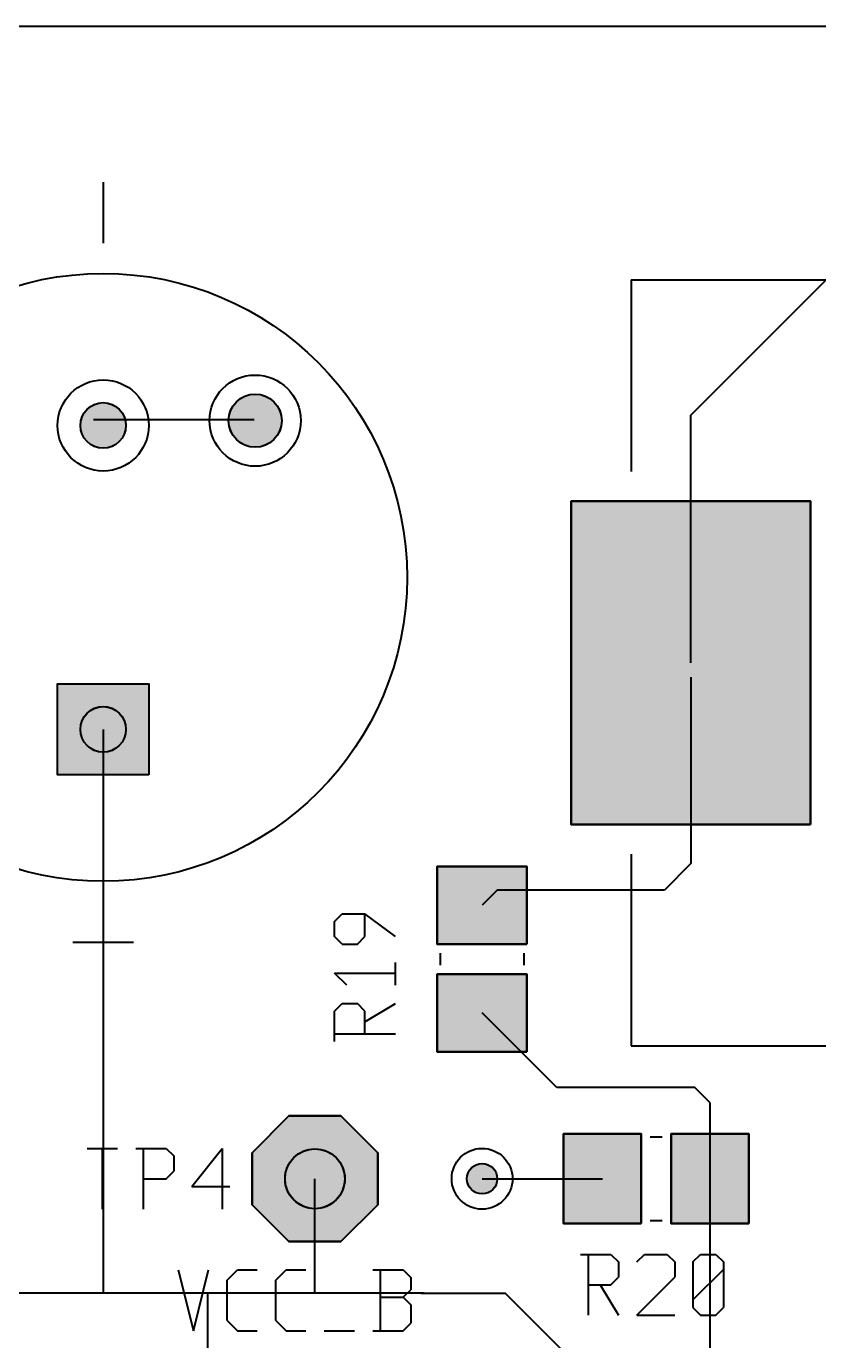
# Model space of a CAD drawing. Header units: millimetres. Extents: x 2.5 to 94, y 2.7 to 61.7.
# Drawn here: x 47.3 to 60.55, y 39.76 to 61.73 of the extents above; entities that cross this region are included whole.
import ezdxf

# ---------------------------------------------------------------- set-up
doc = ezdxf.new("R2010")
doc.units = ezdxf.units.MM
for name, color, linetype in [('bottom_copper', 7, 'Continuous'), ('bottom_silk', 7, 'Continuous'), ('drill_plated', 7, 'Continuous'), ('outline', 7, 'Continuous'), ('top_copper', 7, 'Continuous'), ('top_silk', 7, 'Continuous')]:
    doc.layers.add(name, color=color, linetype=linetype)

msp = doc.modelspace()

# ---------------------------------------------------------------- hatches: boundary and pattern name
at = {"layer": 'bottom_copper', "lineweight": 40}
for points in [[(48.96, 54.982), (48.938, 54.91), (48.903, 54.844), (48.855, 54.787), (48.798, 54.739), (48.732, 54.704), (48.66, 54.682), (48.586, 54.675), (48.512, 54.682), (48.44, 54.704), (48.374, 54.739), (48.317, 54.787), (48.269, 54.844), (48.234, 54.91), (48.212, 54.982), (48.205, 55.056), (48.212, 55.13), (48.234, 55.202), (48.269, 55.268), (48.317, 55.325), (48.374, 55.373), (48.44, 55.408), (48.512, 55.43), (48.586, 55.437), (48.66, 55.43), (48.732, 55.408), (48.798, 55.373), (48.855, 55.325), (48.903, 55.268), (48.938, 55.202), (48.96, 55.13), (48.967, 55.056), (48.96, 54.982)], [(51.562, 55.049), (51.537, 54.966), (51.496, 54.889), (51.44, 54.822), (51.373, 54.766), (51.296, 54.725), (51.213, 54.7), (51.126, 54.691), (51.039, 54.7), (50.956, 54.725), (50.879, 54.766), (50.812, 54.822), (50.756, 54.889), (50.715, 54.966), (50.69, 55.049), (50.681, 55.136), (50.69, 55.223), (50.715, 55.306), (50.756, 55.383), (50.812, 55.45), (50.879, 55.506), (50.956, 55.547), (51.039, 55.572), (51.126, 55.581), (51.213, 55.572), (51.296, 55.547), (51.373, 55.506), (51.44, 55.45), (51.496, 55.383), (51.537, 55.306), (51.562, 55.223), (51.571, 55.136), (51.562, 55.049)], [(49.348, 49.214), (47.824, 49.214), (47.824, 50.738), (49.348, 50.738), (49.348, 49.214)], [(48.96, 49.902), (48.938, 49.83), (48.903, 49.764), (48.855, 49.707), (48.798, 49.659), (48.732, 49.624), (48.66, 49.602), (48.586, 49.595), (48.512, 49.602), (48.44, 49.624), (48.374, 49.659), (48.317, 49.707), (48.269, 49.764), (48.234, 49.83), (48.212, 49.902), (48.205, 49.976), (48.212, 50.05), (48.234, 50.122), (48.269, 50.188), (48.317, 50.245), (48.374, 50.293), (48.44, 50.328), (48.512, 50.35), (48.586, 50.357), (48.66, 50.35), (48.732, 50.328), (48.798, 50.293), (48.855, 50.245), (48.903, 50.188), (48.938, 50.122), (48.96, 50.05), (48.967, 49.976), (48.96, 49.902)], [(53.176, 42.029), (52.561, 41.414), (51.691, 41.414), (51.076, 42.029), (51.076, 42.899), (51.691, 43.514), (52.561, 43.514), (53.176, 42.899), (53.176, 42.029)], [(52.616, 42.366), (52.588, 42.273), (52.542, 42.186), (52.48, 42.11), (52.404, 42.048), (52.317, 42.002), (52.224, 41.974), (52.126, 41.964), (52.028, 41.974), (51.935, 42.002), (51.848, 42.048), (51.772, 42.11), (51.71, 42.186), (51.664, 42.273), (51.636, 42.366), (51.626, 42.464), (51.636, 42.562), (51.664, 42.655), (51.71, 42.742), (51.772, 42.818), (51.848, 42.88), (51.935, 42.926), (52.028, 42.954), (52.126, 42.964), (52.224, 42.954), (52.317, 42.926), (52.404, 42.88), (52.48, 42.818), (52.542, 42.742), (52.588, 42.655), (52.616, 42.562), (52.626, 42.464), (52.616, 42.366)], [(55.169, 42.414), (55.155, 42.367), (55.131, 42.323), (55.1, 42.284), (55.061, 42.253), (55.017, 42.229), (54.97, 42.215), (54.92, 42.21), (54.87, 42.215), (54.823, 42.229), (54.779, 42.253), (54.74, 42.284), (54.709, 42.323), (54.685, 42.367), (54.671, 42.414), (54.666, 42.464), (54.671, 42.514), (54.685, 42.561), (54.709, 42.605), (54.74, 42.644), (54.779, 42.675), (54.823, 42.699), (54.87, 42.713), (54.92, 42.718), (54.97, 42.713), (55.017, 42.699), (55.061, 42.675), (55.1, 42.644), (55.131, 42.605), (55.155, 42.561), (55.169, 42.514), (55.174, 42.464), (55.169, 42.414)]]:
    msp.add_hatch(color=7, dxfattribs=at).paths.add_polyline_path(points, flags=0)
at = {"layer": 'drill_plated', "lineweight": 40}
for points in [[(48.96, 54.982), (48.938, 54.91), (48.903, 54.844), (48.855, 54.787), (48.798, 54.739), (48.732, 54.704), (48.66, 54.682), (48.586, 54.675), (48.512, 54.682), (48.44, 54.704), (48.374, 54.739), (48.317, 54.787), (48.269, 54.844), (48.234, 54.91), (48.212, 54.982), (48.205, 55.056), (48.212, 55.13), (48.234, 55.202), (48.269, 55.268), (48.317, 55.325), (48.374, 55.373), (48.44, 55.408), (48.512, 55.43), (48.586, 55.437), (48.66, 55.43), (48.732, 55.408), (48.798, 55.373), (48.855, 55.325), (48.903, 55.268), (48.938, 55.202), (48.96, 55.13), (48.967, 55.056), (48.96, 54.982)], [(51.562, 55.049), (51.537, 54.966), (51.496, 54.889), (51.44, 54.822), (51.373, 54.766), (51.296, 54.725), (51.213, 54.7), (51.126, 54.691), (51.039, 54.7), (50.956, 54.725), (50.879, 54.766), (50.812, 54.822), (50.756, 54.889), (50.715, 54.966), (50.69, 55.049), (50.681, 55.136), (50.69, 55.223), (50.715, 55.306), (50.756, 55.383), (50.812, 55.45), (50.879, 55.506), (50.956, 55.547), (51.039, 55.572), (51.126, 55.581), (51.213, 55.572), (51.296, 55.547), (51.373, 55.506), (51.44, 55.45), (51.496, 55.383), (51.537, 55.306), (51.562, 55.223), (51.571, 55.136), (51.562, 55.049)], [(48.96, 49.902), (48.938, 49.83), (48.903, 49.764), (48.855, 49.707), (48.798, 49.659), (48.732, 49.624), (48.66, 49.602), (48.586, 49.595), (48.512, 49.602), (48.44, 49.624), (48.374, 49.659), (48.317, 49.707), (48.269, 49.764), (48.234, 49.83), (48.212, 49.902), (48.205, 49.976), (48.212, 50.05), (48.234, 50.122), (48.269, 50.188), (48.317, 50.245), (48.374, 50.293), (48.44, 50.328), (48.512, 50.35), (48.586, 50.357), (48.66, 50.35), (48.732, 50.328), (48.798, 50.293), (48.855, 50.245), (48.903, 50.188), (48.938, 50.122), (48.96, 50.05), (48.967, 49.976), (48.96, 49.902)], [(52.616, 42.366), (52.588, 42.273), (52.542, 42.186), (52.48, 42.11), (52.404, 42.048), (52.317, 42.002), (52.224, 41.974), (52.126, 41.964), (52.028, 41.974), (51.935, 42.002), (51.848, 42.048), (51.772, 42.11), (51.71, 42.186), (51.664, 42.273), (51.636, 42.366), (51.626, 42.464), (51.636, 42.562), (51.664, 42.655), (51.71, 42.742), (51.772, 42.818), (51.848, 42.88), (51.935, 42.926), (52.028, 42.954), (52.126, 42.964), (52.224, 42.954), (52.317, 42.926), (52.404, 42.88), (52.48, 42.818), (52.542, 42.742), (52.588, 42.655), (52.616, 42.562), (52.626, 42.464), (52.616, 42.366)], [(55.169, 42.414), (55.155, 42.367), (55.131, 42.323), (55.1, 42.284), (55.061, 42.253), (55.017, 42.229), (54.97, 42.215), (54.92, 42.21), (54.87, 42.215), (54.823, 42.229), (54.779, 42.253), (54.74, 42.284), (54.709, 42.323), (54.685, 42.367), (54.671, 42.414), (54.666, 42.464), (54.671, 42.514), (54.685, 42.561), (54.709, 42.605), (54.74, 42.644), (54.779, 42.675), (54.823, 42.699), (54.87, 42.713), (54.92, 42.718), (54.97, 42.713), (55.017, 42.699), (55.061, 42.675), (55.1, 42.644), (55.131, 42.605), (55.155, 42.561), (55.169, 42.514), (55.174, 42.464), (55.169, 42.414)]]:
    msp.add_hatch(color=7, dxfattribs=at).paths.add_polyline_path(points, flags=0)
at = {"layer": 'top_copper', "lineweight": 40}
for points in [[(48.96, 54.982), (48.938, 54.91), (48.903, 54.844), (48.855, 54.787), (48.798, 54.739), (48.732, 54.704), (48.66, 54.682), (48.586, 54.675), (48.512, 54.682), (48.44, 54.704), (48.374, 54.739), (48.317, 54.787), (48.269, 54.844), (48.234, 54.91), (48.212, 54.982), (48.205, 55.056), (48.212, 55.13), (48.234, 55.202), (48.269, 55.268), (48.317, 55.325), (48.374, 55.373), (48.44, 55.408), (48.512, 55.43), (48.586, 55.437), (48.66, 55.43), (48.732, 55.408), (48.798, 55.373), (48.855, 55.325), (48.903, 55.268), (48.938, 55.202), (48.96, 55.13), (48.967, 55.056), (48.96, 54.982)], [(51.562, 55.049), (51.537, 54.966), (51.496, 54.889), (51.44, 54.822), (51.373, 54.766), (51.296, 54.725), (51.213, 54.7), (51.126, 54.691), (51.039, 54.7), (50.956, 54.725), (50.879, 54.766), (50.812, 54.822), (50.756, 54.889), (50.715, 54.966), (50.69, 55.049), (50.681, 55.136), (50.69, 55.223), (50.715, 55.306), (50.756, 55.383), (50.812, 55.45), (50.879, 55.506), (50.956, 55.547), (51.039, 55.572), (51.126, 55.581), (51.213, 55.572), (51.296, 55.547), (51.373, 55.506), (51.44, 55.45), (51.496, 55.383), (51.537, 55.306), (51.562, 55.223), (51.571, 55.136), (51.562, 55.049)], [(60.41, 48.388), (56.41, 48.388), (56.41, 53.788), (60.41, 53.788), (60.41, 48.388)], [(49.348, 49.214), (47.824, 49.214), (47.824, 50.738), (49.348, 50.738), (49.348, 49.214)], [(48.96, 49.902), (48.938, 49.83), (48.903, 49.764), (48.855, 49.707), (48.798, 49.659), (48.732, 49.624), (48.66, 49.602), (48.586, 49.595), (48.512, 49.602), (48.44, 49.624), (48.374, 49.659), (48.317, 49.707), (48.269, 49.764), (48.234, 49.83), (48.212, 49.902), (48.205, 49.976), (48.212, 50.05), (48.234, 50.122), (48.269, 50.188), (48.317, 50.245), (48.374, 50.293), (48.44, 50.328), (48.512, 50.35), (48.586, 50.357), (48.66, 50.35), (48.732, 50.328), (48.798, 50.293), (48.855, 50.245), (48.903, 50.188), (48.938, 50.122), (48.96, 50.05), (48.967, 49.976), (48.96, 49.902)], [(55.67, 46.386), (54.17, 46.386), (54.17, 47.686), (55.67, 47.686), (55.67, 46.386)], [(55.67, 44.586), (54.17, 44.586), (54.17, 45.886), (55.67, 45.886), (55.67, 44.586)], [(53.176, 42.029), (52.561, 41.414), (51.691, 41.414), (51.076, 42.029), (51.076, 42.899), (51.691, 43.514), (52.561, 43.514), (53.176, 42.899), (53.176, 42.029)], [(57.58, 41.714), (56.28, 41.714), (56.28, 43.214), (57.58, 43.214), (57.58, 41.714)], [(59.38, 41.714), (58.08, 41.714), (58.08, 43.214), (59.38, 43.214), (59.38, 41.714)], [(52.616, 42.366), (52.588, 42.273), (52.542, 42.186), (52.48, 42.11), (52.404, 42.048), (52.317, 42.002), (52.224, 41.974), (52.126, 41.964), (52.028, 41.974), (51.935, 42.002), (51.848, 42.048), (51.772, 42.11), (51.71, 42.186), (51.664, 42.273), (51.636, 42.366), (51.626, 42.464), (51.636, 42.562), (51.664, 42.655), (51.71, 42.742), (51.772, 42.818), (51.848, 42.88), (51.935, 42.926), (52.028, 42.954), (52.126, 42.964), (52.224, 42.954), (52.317, 42.926), (52.404, 42.88), (52.48, 42.818), (52.542, 42.742), (52.588, 42.655), (52.616, 42.562), (52.626, 42.464), (52.616, 42.366)], [(55.169, 42.414), (55.155, 42.367), (55.131, 42.323), (55.1, 42.284), (55.061, 42.253), (55.017, 42.229), (54.97, 42.215), (54.92, 42.21), (54.87, 42.215), (54.823, 42.229), (54.779, 42.253), (54.74, 42.284), (54.709, 42.323), (54.685, 42.367), (54.671, 42.414), (54.666, 42.464), (54.671, 42.514), (54.685, 42.561), (54.709, 42.605), (54.74, 42.644), (54.779, 42.675), (54.823, 42.699), (54.87, 42.713), (54.92, 42.718), (54.97, 42.713), (55.017, 42.699), (55.061, 42.675), (55.1, 42.644), (55.131, 42.605), (55.155, 42.561), (55.169, 42.514), (55.174, 42.464), (55.169, 42.414)]]:
    msp.add_hatch(color=7, dxfattribs=at).paths.add_polyline_path(points, flags=0)

# ---------------------------------------------------------------- linework, layer by layer
at = {"layer": 'bottom_copper', "color": 7, "lineweight": 40}
for p, q in [((47.824, 50.738), (49.348, 50.738)), ((47.824, 49.214), (47.824, 50.738)), ((49.348, 50.738), (49.348, 49.214)), ((49.348, 49.214), (47.824, 49.214)), ((51.691, 43.514), (51.076, 42.899)), ((52.561, 43.514), (51.691, 43.514)), ((53.176, 42.899), (52.561, 43.514)), ((51.076, 42.899), (51.076, 42.029)), ((53.176, 42.029), (53.176, 42.899)), ((51.076, 42.029), (51.691, 41.414)), ((52.561, 41.414), (53.176, 42.029)), ((51.691, 41.414), (52.561, 41.414))]:
    msp.add_line(p, q, dxfattribs=at)
for points in [[(48.96, 54.982), (48.938, 54.91), (48.903, 54.844), (48.855, 54.787), (48.798, 54.739), (48.732, 54.704), (48.66, 54.682), (48.586, 54.675), (48.512, 54.682), (48.44, 54.704), (48.374, 54.739), (48.317, 54.787), (48.269, 54.844), (48.234, 54.91), (48.212, 54.982), (48.205, 55.056), (48.212, 55.13), (48.234, 55.202), (48.269, 55.268), (48.317, 55.325), (48.374, 55.373), (48.44, 55.408), (48.512, 55.43), (48.586, 55.437), (48.66, 55.43), (48.732, 55.408), (48.798, 55.373), (48.855, 55.325), (48.903, 55.268), (48.938, 55.202), (48.96, 55.13), (48.967, 55.056), (48.96, 54.982)], [(51.562, 55.049), (51.537, 54.966), (51.496, 54.889), (51.44, 54.822), (51.373, 54.766), (51.296, 54.725), (51.213, 54.7), (51.126, 54.691), (51.039, 54.7), (50.956, 54.725), (50.879, 54.766), (50.812, 54.822), (50.756, 54.889), (50.715, 54.966), (50.69, 55.049), (50.681, 55.136), (50.69, 55.223), (50.715, 55.306), (50.756, 55.383), (50.812, 55.45), (50.879, 55.506), (50.956, 55.547), (51.039, 55.572), (51.126, 55.581), (51.213, 55.572), (51.296, 55.547), (51.373, 55.506), (51.44, 55.45), (51.496, 55.383), (51.537, 55.306), (51.562, 55.223), (51.571, 55.136), (51.562, 55.049)], [(49.348, 49.214), (47.824, 49.214), (47.824, 50.738), (49.348, 50.738), (49.348, 49.214)], [(48.96, 49.902), (48.938, 49.83), (48.903, 49.764), (48.855, 49.707), (48.798, 49.659), (48.732, 49.624), (48.66, 49.602), (48.586, 49.595), (48.512, 49.602), (48.44, 49.624), (48.374, 49.659), (48.317, 49.707), (48.269, 49.764), (48.234, 49.83), (48.212, 49.902), (48.205, 49.976), (48.212, 50.05), (48.234, 50.122), (48.269, 50.188), (48.317, 50.245), (48.374, 50.293), (48.44, 50.328), (48.512, 50.35), (48.586, 50.357), (48.66, 50.35), (48.732, 50.328), (48.798, 50.293), (48.855, 50.245), (48.903, 50.188), (48.938, 50.122), (48.96, 50.05), (48.967, 49.976), (48.96, 49.902)], [(53.176, 42.029), (52.561, 41.414), (51.691, 41.414), (51.076, 42.029), (51.076, 42.899), (51.691, 43.514), (52.561, 43.514), (53.176, 42.899), (53.176, 42.029)], [(52.616, 42.366), (52.588, 42.273), (52.542, 42.186), (52.48, 42.11), (52.404, 42.048), (52.317, 42.002), (52.224, 41.974), (52.126, 41.964), (52.028, 41.974), (51.935, 42.002), (51.848, 42.048), (51.772, 42.11), (51.71, 42.186), (51.664, 42.273), (51.636, 42.366), (51.626, 42.464), (51.636, 42.562), (51.664, 42.655), (51.71, 42.742), (51.772, 42.818), (51.848, 42.88), (51.935, 42.926), (52.028, 42.954), (52.126, 42.964), (52.224, 42.954), (52.317, 42.926), (52.404, 42.88), (52.48, 42.818), (52.542, 42.742), (52.588, 42.655), (52.616, 42.562), (52.626, 42.464), (52.616, 42.366)], [(55.169, 42.414), (55.155, 42.367), (55.131, 42.323), (55.1, 42.284), (55.061, 42.253), (55.017, 42.229), (54.97, 42.215), (54.92, 42.21), (54.87, 42.215), (54.823, 42.229), (54.779, 42.253), (54.74, 42.284), (54.709, 42.323), (54.685, 42.367), (54.671, 42.414), (54.666, 42.464), (54.671, 42.514), (54.685, 42.561), (54.709, 42.605), (54.74, 42.644), (54.779, 42.675), (54.823, 42.699), (54.87, 42.713), (54.92, 42.718), (54.97, 42.713), (55.017, 42.699), (55.061, 42.675), (55.1, 42.644), (55.131, 42.605), (55.155, 42.561), (55.169, 42.514), (55.174, 42.464), (55.169, 42.414)]]:
    msp.add_lwpolyline(points, close=True, dxfattribs=at)
for centre, major_axis in [((48.586, 55.056), (0.762, 0)), ((51.126, 55.136), (0.762, 0)), ((48.586, 55.056), (0.381, 0)), ((51.126, 55.136), (0.444, 0)), ((48.586, 49.976), (0.381, 0)), ((52.126, 42.464), (0.5, 0)), ((54.92, 42.464), (0.508, 0)), ((54.92, 42.464), (0.254, 0))]:
    msp.add_ellipse(centre, major_axis=major_axis, ratio=1, dxfattribs=at)
at = {"layer": 'bottom_silk', "color": 7, "lineweight": 40}
msp.add_line((2.458, 61.728), (93.958, 61.728), dxfattribs=at)
at = {"layer": 'drill_plated', "color": 7, "lineweight": 40}
for points in [[(48.96, 54.982), (48.938, 54.91), (48.903, 54.844), (48.855, 54.787), (48.798, 54.739), (48.732, 54.704), (48.66, 54.682), (48.586, 54.675), (48.512, 54.682), (48.44, 54.704), (48.374, 54.739), (48.317, 54.787), (48.269, 54.844), (48.234, 54.91), (48.212, 54.982), (48.205, 55.056), (48.212, 55.13), (48.234, 55.202), (48.269, 55.268), (48.317, 55.325), (48.374, 55.373), (48.44, 55.408), (48.512, 55.43), (48.586, 55.437), (48.66, 55.43), (48.732, 55.408), (48.798, 55.373), (48.855, 55.325), (48.903, 55.268), (48.938, 55.202), (48.96, 55.13), (48.967, 55.056), (48.96, 54.982)], [(51.562, 55.049), (51.537, 54.966), (51.496, 54.889), (51.44, 54.822), (51.373, 54.766), (51.296, 54.725), (51.213, 54.7), (51.126, 54.691), (51.039, 54.7), (50.956, 54.725), (50.879, 54.766), (50.812, 54.822), (50.756, 54.889), (50.715, 54.966), (50.69, 55.049), (50.681, 55.136), (50.69, 55.223), (50.715, 55.306), (50.756, 55.383), (50.812, 55.45), (50.879, 55.506), (50.956, 55.547), (51.039, 55.572), (51.126, 55.581), (51.213, 55.572), (51.296, 55.547), (51.373, 55.506), (51.44, 55.45), (51.496, 55.383), (51.537, 55.306), (51.562, 55.223), (51.571, 55.136), (51.562, 55.049)], [(48.96, 49.902), (48.938, 49.83), (48.903, 49.764), (48.855, 49.707), (48.798, 49.659), (48.732, 49.624), (48.66, 49.602), (48.586, 49.595), (48.512, 49.602), (48.44, 49.624), (48.374, 49.659), (48.317, 49.707), (48.269, 49.764), (48.234, 49.83), (48.212, 49.902), (48.205, 49.976), (48.212, 50.05), (48.234, 50.122), (48.269, 50.188), (48.317, 50.245), (48.374, 50.293), (48.44, 50.328), (48.512, 50.35), (48.586, 50.357), (48.66, 50.35), (48.732, 50.328), (48.798, 50.293), (48.855, 50.245), (48.903, 50.188), (48.938, 50.122), (48.96, 50.05), (48.967, 49.976), (48.96, 49.902)], [(52.616, 42.366), (52.588, 42.273), (52.542, 42.186), (52.48, 42.11), (52.404, 42.048), (52.317, 42.002), (52.224, 41.974), (52.126, 41.964), (52.028, 41.974), (51.935, 42.002), (51.848, 42.048), (51.772, 42.11), (51.71, 42.186), (51.664, 42.273), (51.636, 42.366), (51.626, 42.464), (51.636, 42.562), (51.664, 42.655), (51.71, 42.742), (51.772, 42.818), (51.848, 42.88), (51.935, 42.926), (52.028, 42.954), (52.126, 42.964), (52.224, 42.954), (52.317, 42.926), (52.404, 42.88), (52.48, 42.818), (52.542, 42.742), (52.588, 42.655), (52.616, 42.562), (52.626, 42.464), (52.616, 42.366)], [(55.169, 42.414), (55.155, 42.367), (55.131, 42.323), (55.1, 42.284), (55.061, 42.253), (55.017, 42.229), (54.97, 42.215), (54.92, 42.21), (54.87, 42.215), (54.823, 42.229), (54.779, 42.253), (54.74, 42.284), (54.709, 42.323), (54.685, 42.367), (54.671, 42.414), (54.666, 42.464), (54.671, 42.514), (54.685, 42.561), (54.709, 42.605), (54.74, 42.644), (54.779, 42.675), (54.823, 42.699), (54.87, 42.713), (54.92, 42.718), (54.97, 42.713), (55.017, 42.699), (55.061, 42.675), (55.1, 42.644), (55.131, 42.605), (55.155, 42.561), (55.169, 42.514), (55.174, 42.464), (55.169, 42.414)]]:
    msp.add_lwpolyline(points, close=True, dxfattribs=at)
for centre, major_axis in [((48.586, 55.056), (0.381, 0)), ((51.126, 55.136), (0.444, 0)), ((48.586, 49.976), (0.381, 0)), ((52.126, 42.464), (0.5, 0)), ((54.92, 42.464), (0.254, 0))]:
    msp.add_ellipse(centre, major_axis=major_axis, ratio=1, dxfattribs=at)
at = {"layer": 'outline', "color": 7, "lineweight": 40}
msp.add_line((2.458, 61.728), (93.958, 61.728), dxfattribs=at)
at = {"layer": 'top_copper', "color": 7, "lineweight": 40}
for p, q in [((58.41, 55.23), (61.096, 57.916)), ((48.426, 55.153), (51.109, 55.153)), ((58.41, 51.088), (58.41, 55.23)), ((60.41, 53.788), (56.41, 53.788)), ((56.41, 53.788), (56.41, 48.388)), ((60.41, 48.388), (60.41, 53.788)), ((58.41, 50.846), (58.41, 47.732)), ((47.824, 50.738), (49.348, 50.738)), ((47.824, 49.214), (47.824, 50.738)), ((49.348, 50.738), (49.348, 49.214)), ((48.586, 49.976), (48.586, 40.569)), ((49.348, 49.214), (47.824, 49.214)), ((56.41, 48.388), (60.41, 48.388)), ((54.17, 47.686), (54.17, 46.386)), ((55.67, 47.686), (54.17, 47.686)), ((55.67, 46.386), (55.67, 47.686)), ((58.41, 47.732), (57.968, 47.29)), ((55.174, 47.29), (54.92, 47.036)), ((57.968, 47.29), (55.174, 47.29)), ((54.17, 46.386), (55.67, 46.386)), ((54.17, 45.886), (54.17, 44.586)), ((55.67, 45.886), (54.17, 45.886)), ((55.67, 44.586), (55.67, 45.886)), ((56.168, 43.988), (54.92, 45.236)), ((54.17, 44.586), (55.67, 44.586)), ((58.476, 43.988), (56.168, 43.988)), ((58.73, 43.734), (58.476, 43.988)), ((58.73, 37.892), (58.73, 43.734)), ((51.691, 43.514), (51.076, 42.899)), ((52.561, 43.514), (51.691, 43.514)), ((53.176, 42.899), (52.561, 43.514)), ((57.58, 43.214), (56.28, 43.214)), ((56.28, 43.214), (56.28, 41.714)), ((57.58, 41.714), (57.58, 43.214)), ((59.38, 43.214), (58.08, 43.214)), ((58.08, 43.214), (58.08, 41.714)), ((59.38, 41.714), (59.38, 43.214)), ((51.076, 42.899), (51.076, 42.029)), ((53.176, 42.029), (53.176, 42.899)), ((52.126, 40.553), (52.126, 42.464)), ((54.92, 42.464), (56.93, 42.464)), ((51.076, 42.029), (51.691, 41.414)), ((52.561, 41.414), (53.176, 42.029)), ((56.28, 41.714), (57.58, 41.714)), ((58.08, 41.714), (59.38, 41.714)), ((51.691, 41.414), (52.561, 41.414)), ((53.953, 40.553), (44.881, 40.553)), ((48.586, 40.569), (48.57, 40.553)), ((50.337, 40.542), (50.348, 40.553)), ((50.337, 38.644), (50.337, 40.542)), ((53.904, 40.553), (55.307, 40.553)), ((57.206, 38.654), (55.307, 40.553))]:
    msp.add_line(p, q, dxfattribs=at)
for points in [[(48.96, 54.982), (48.938, 54.91), (48.903, 54.844), (48.855, 54.787), (48.798, 54.739), (48.732, 54.704), (48.66, 54.682), (48.586, 54.675), (48.512, 54.682), (48.44, 54.704), (48.374, 54.739), (48.317, 54.787), (48.269, 54.844), (48.234, 54.91), (48.212, 54.982), (48.205, 55.056), (48.212, 55.13), (48.234, 55.202), (48.269, 55.268), (48.317, 55.325), (48.374, 55.373), (48.44, 55.408), (48.512, 55.43), (48.586, 55.437), (48.66, 55.43), (48.732, 55.408), (48.798, 55.373), (48.855, 55.325), (48.903, 55.268), (48.938, 55.202), (48.96, 55.13), (48.967, 55.056), (48.96, 54.982)], [(51.562, 55.049), (51.537, 54.966), (51.496, 54.889), (51.44, 54.822), (51.373, 54.766), (51.296, 54.725), (51.213, 54.7), (51.126, 54.691), (51.039, 54.7), (50.956, 54.725), (50.879, 54.766), (50.812, 54.822), (50.756, 54.889), (50.715, 54.966), (50.69, 55.049), (50.681, 55.136), (50.69, 55.223), (50.715, 55.306), (50.756, 55.383), (50.812, 55.45), (50.879, 55.506), (50.956, 55.547), (51.039, 55.572), (51.126, 55.581), (51.213, 55.572), (51.296, 55.547), (51.373, 55.506), (51.44, 55.45), (51.496, 55.383), (51.537, 55.306), (51.562, 55.223), (51.571, 55.136), (51.562, 55.049)], [(60.41, 48.388), (56.41, 48.388), (56.41, 53.788), (60.41, 53.788), (60.41, 48.388)], [(49.348, 49.214), (47.824, 49.214), (47.824, 50.738), (49.348, 50.738), (49.348, 49.214)], [(48.96, 49.902), (48.938, 49.83), (48.903, 49.764), (48.855, 49.707), (48.798, 49.659), (48.732, 49.624), (48.66, 49.602), (48.586, 49.595), (48.512, 49.602), (48.44, 49.624), (48.374, 49.659), (48.317, 49.707), (48.269, 49.764), (48.234, 49.83), (48.212, 49.902), (48.205, 49.976), (48.212, 50.05), (48.234, 50.122), (48.269, 50.188), (48.317, 50.245), (48.374, 50.293), (48.44, 50.328), (48.512, 50.35), (48.586, 50.357), (48.66, 50.35), (48.732, 50.328), (48.798, 50.293), (48.855, 50.245), (48.903, 50.188), (48.938, 50.122), (48.96, 50.05), (48.967, 49.976), (48.96, 49.902)], [(55.67, 46.386), (54.17, 46.386), (54.17, 47.686), (55.67, 47.686), (55.67, 46.386)], [(55.67, 44.586), (54.17, 44.586), (54.17, 45.886), (55.67, 45.886), (55.67, 44.586)], [(53.176, 42.029), (52.561, 41.414), (51.691, 41.414), (51.076, 42.029), (51.076, 42.899), (51.691, 43.514), (52.561, 43.514), (53.176, 42.899), (53.176, 42.029)], [(57.58, 41.714), (56.28, 41.714), (56.28, 43.214), (57.58, 43.214), (57.58, 41.714)], [(59.38, 41.714), (58.08, 41.714), (58.08, 43.214), (59.38, 43.214), (59.38, 41.714)], [(52.616, 42.366), (52.588, 42.273), (52.542, 42.186), (52.48, 42.11), (52.404, 42.048), (52.317, 42.002), (52.224, 41.974), (52.126, 41.964), (52.028, 41.974), (51.935, 42.002), (51.848, 42.048), (51.772, 42.11), (51.71, 42.186), (51.664, 42.273), (51.636, 42.366), (51.626, 42.464), (51.636, 42.562), (51.664, 42.655), (51.71, 42.742), (51.772, 42.818), (51.848, 42.88), (51.935, 42.926), (52.028, 42.954), (52.126, 42.964), (52.224, 42.954), (52.317, 42.926), (52.404, 42.88), (52.48, 42.818), (52.542, 42.742), (52.588, 42.655), (52.616, 42.562), (52.626, 42.464), (52.616, 42.366)], [(55.169, 42.414), (55.155, 42.367), (55.131, 42.323), (55.1, 42.284), (55.061, 42.253), (55.017, 42.229), (54.97, 42.215), (54.92, 42.21), (54.87, 42.215), (54.823, 42.229), (54.779, 42.253), (54.74, 42.284), (54.709, 42.323), (54.685, 42.367), (54.671, 42.414), (54.666, 42.464), (54.671, 42.514), (54.685, 42.561), (54.709, 42.605), (54.74, 42.644), (54.779, 42.675), (54.823, 42.699), (54.87, 42.713), (54.92, 42.718), (54.97, 42.713), (55.017, 42.699), (55.061, 42.675), (55.1, 42.644), (55.131, 42.605), (55.155, 42.561), (55.169, 42.514), (55.174, 42.464), (55.169, 42.414)]]:
    msp.add_lwpolyline(points, close=True, dxfattribs=at)
for centre, major_axis in [((48.586, 55.056), (0.762, 0)), ((51.126, 55.136), (0.762, 0)), ((48.586, 55.056), (0.381, 0)), ((51.126, 55.136), (0.444, 0)), ((48.586, 49.976), (0.381, 0)), ((52.126, 42.464), (0.5, 0)), ((54.92, 42.464), (0.508, 0)), ((54.92, 42.464), (0.254, 0))]:
    msp.add_ellipse(centre, major_axis=major_axis, ratio=1, dxfattribs=at)
at = {"layer": 'top_silk', "color": 7, "lineweight": 40}
for p, q in [((2.458, 61.728), (93.958, 61.728)), ((48.586, 59.12), (48.586, 58.104)), ((57.41, 57.488), (57.41, 54.288)), ((57.41, 57.488), (70.21, 57.488)), ((57.41, 47.888), (57.41, 44.688)), ((48.586, 46.928), (48.586, 45.912)), ((52.454, 46.765), (52.581, 46.892)), ((52.581, 46.892), (52.962, 46.892)), ((53.47, 46.511), (52.962, 46.892)), ((52.962, 46.511), (52.962, 46.892)), ((52.454, 46.511), (52.454, 46.765)), ((48.078, 46.42), (49.094, 46.42)), ((52.581, 46.384), (52.454, 46.511)), ((52.581, 46.384), (52.835, 46.384)), ((52.835, 46.384), (52.962, 46.511)), ((54.22, 46.236), (54.22, 46.036)), ((55.62, 46.236), (55.62, 46.036)), ((53.47, 45.698), (53.47, 46.079)), ((52.657, 45.698), (52.454, 45.901)), ((52.454, 45.901), (53.47, 45.901)), ((52.454, 45.266), (52.581, 45.393)), ((52.454, 44.758), (52.454, 45.266)), ((52.581, 45.393), (52.835, 45.393)), ((52.962, 45.266), (52.835, 45.393)), ((52.962, 45.088), (53.47, 45.393)), ((52.962, 44.885), (52.962, 45.266)), ((52.454, 44.885), (53.47, 44.885)), ((57.41, 44.688), (70.21, 44.688)), ((57.73, 43.164), (57.93, 43.164)), ((48.316, 42.972), (48.824, 42.972)), ((48.57, 42.972), (48.57, 41.956)), ((49.129, 42.972), (49.637, 42.972)), ((49.256, 42.972), (49.256, 41.956)), ((49.637, 42.972), (49.764, 42.845)), ((49.764, 42.845), (49.764, 42.591)), ((50.069, 42.337), (50.577, 42.972)), ((50.577, 42.972), (50.577, 41.956)), ((49.256, 42.464), (49.637, 42.464)), ((49.637, 42.464), (49.764, 42.591)), ((50.069, 42.337), (50.704, 42.337)), ((57.73, 41.764), (57.93, 41.764)), ((56.566, 41.2), (57.074, 41.2)), ((56.693, 41.2), (56.693, 40.184)), ((57.074, 41.2), (57.201, 41.073)), ((57.505, 41.073), (57.633, 41.2)), ((57.633, 41.2), (58.014, 41.2)), ((58.014, 41.2), (58.141, 41.073)), ((58.445, 41.073), (58.572, 41.2)), ((58.572, 41.2), (58.826, 41.2)), ((58.826, 41.2), (58.953, 41.073)), ((49.84, 40.94), (50.094, 39.924)), ((50.094, 39.924), (50.348, 40.94)), ((50.653, 40.762), (50.831, 40.94)), ((50.831, 40.94), (51.161, 40.94)), ((51.466, 40.762), (51.643, 40.94)), ((51.643, 40.94), (51.974, 40.94)), ((53.091, 40.94), (53.599, 40.94)), ((53.218, 40.94), (53.218, 39.924)), ((53.599, 40.94), (53.726, 40.813)), ((57.201, 41.073), (57.201, 40.819)), ((58.141, 41.073), (58.141, 40.819)), ((58.445, 41.073), (58.445, 40.311)), ((58.445, 40.438), (58.953, 40.946)), ((58.953, 41.073), (58.953, 40.311)), ((50.653, 40.762), (50.653, 40.102)), ((51.466, 40.762), (51.466, 40.102)), ((53.726, 40.813), (53.726, 40.61)), ((56.693, 40.692), (57.074, 40.692)), ((56.896, 40.692), (57.201, 40.184)), ((57.074, 40.692), (57.201, 40.819)), ((57.505, 40.184), (58.141, 40.819)), ((53.218, 40.483), (53.599, 40.483)), ((53.599, 40.483), (53.726, 40.61)), ((53.599, 40.483), (53.726, 40.356)), ((53.726, 40.356), (53.726, 40.051)), ((58.445, 40.311), (58.572, 40.184)), ((58.826, 40.184), (58.953, 40.311)), ((50.653, 40.102), (50.831, 39.924)), ((51.466, 40.102), (51.643, 39.924)), ((53.599, 39.924), (53.726, 40.051)), ((57.505, 40.184), (58.141, 40.184)), ((58.572, 40.184), (58.826, 40.184)), ((50.831, 39.924), (51.161, 39.924)), ((51.643, 39.924), (51.974, 39.924)), ((52.278, 39.924), (52.786, 39.924)), ((53.091, 39.924), (53.599, 39.924))]:
    msp.add_line(p, q, dxfattribs=at)
msp.add_ellipse((48.586, 52.516), major_axis=(5.08, 0), ratio=1, dxfattribs=at)

doc.saveas('drawing.dxf')
